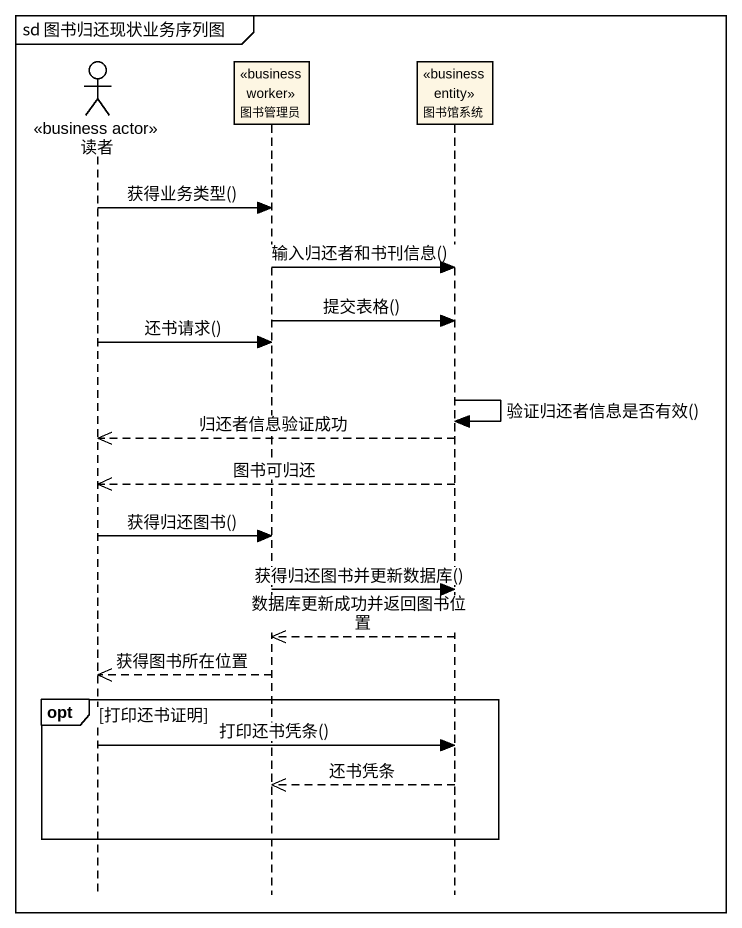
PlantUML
@startuml
mainframe sd 图书归还现状业务序列图
hide footbox
actor 读者 <<business actor>>
participant 图书管理员 <<business worker>>
participant 图书馆系统 <<business entity>>

读者 -> 图书管理员 : 获得业务类型()
图书管理员 -> 图书馆系统 : 输入归还者和书刊信息()
图书管理员 -> 图书馆系统 : 提交表格()
读者 -> 图书管理员 : 还书请求()
图书馆系统 -> 图书馆系统 : 验证归还者信息是否有效()
图书馆系统 -->> 读者 : 归还者信息验证成功
图书馆系统 -->> 读者 : 图书可归还
读者 -> 图书管理员 : 获得归还图书()
图书管理员 -> 图书馆系统 : 获得归还图书并更新数据库()
图书馆系统 -->> 图书管理员 : 数据库更新成功并返回图书位置
图书管理员 -->> 读者 : 获得图书所在位置
opt 打印还书证明
  读者 -> 图书馆系统 : 打印还书凭条()
  图书馆系统 -->> 图书管理员 : 还书凭条
end
@enduml
